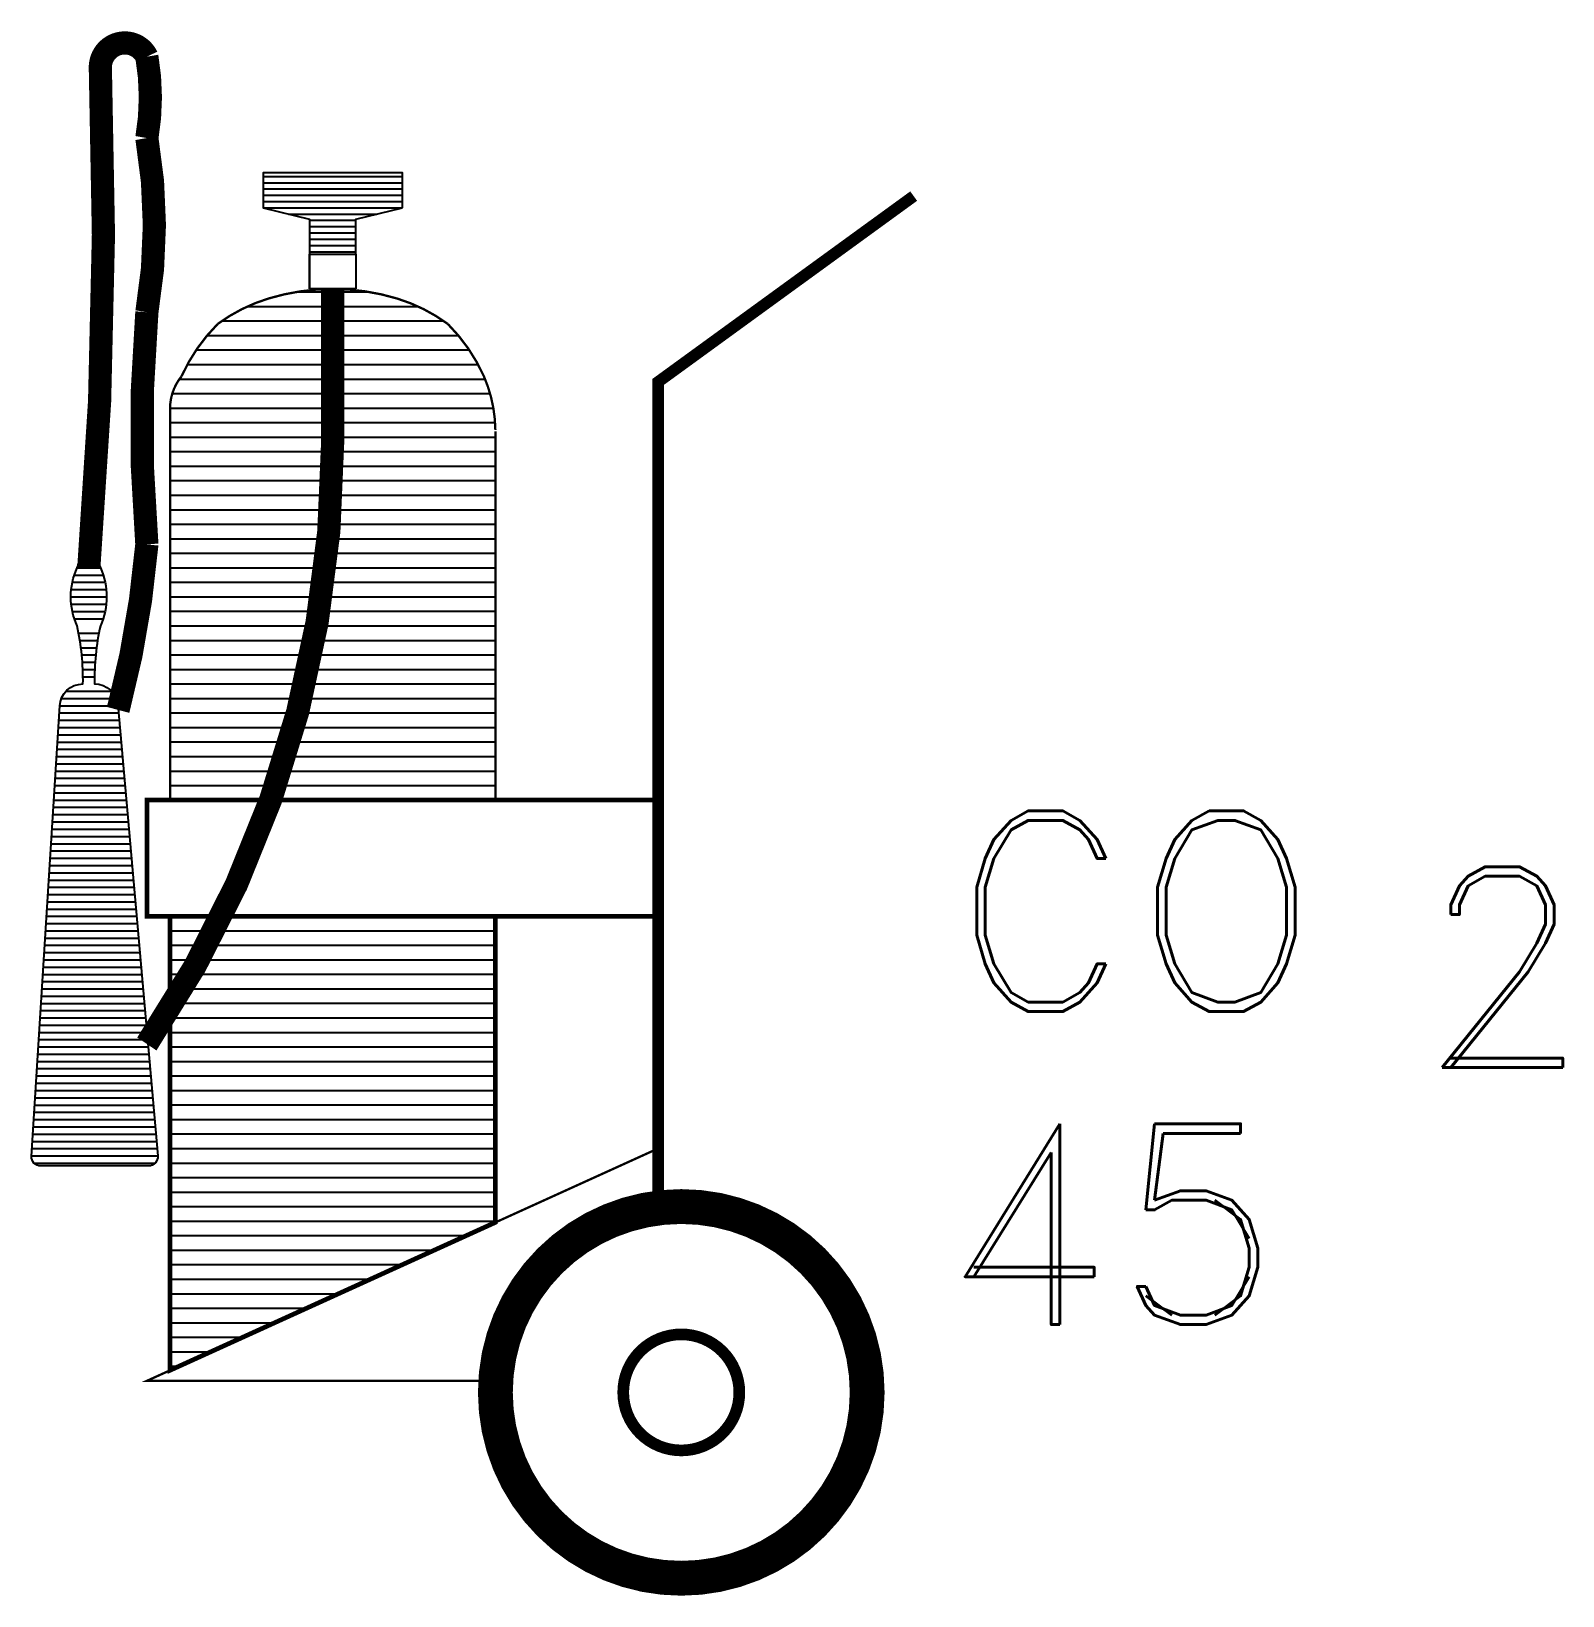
# Model space of a CAD drawing. Header units: millimetres. Extents: x -3 to 2253, y -3 to 1300.
# Drawn here: x 1900.71 to 1915.96, y -2.76 to 12.82 of the extents above; entities that cross this region are included whole.
import ezdxf

# ---------------------------------------------------------------- set-up
doc = ezdxf.new("R2010")
doc.units = ezdxf.units.MM
for name, color, linetype in [('ROOD', 1, 'Continuous'), ('TXT', 7, 'Continuous'), ('VEILIG', 7, 'Continuous')]:
    doc.layers.add(name, color=color, linetype=linetype)
doc.styles.add('ROMAND', font='romand')

# ---------------------------------------------------------------- blocks, each defined once
blk = doc.blocks.new('*X76')
at = {"color": 0}
for p, q in [((151.017, 49.375), (152.405, 49.375)), ((151.017, 49.312), (152.405, 49.312)), ((151.017, 49.25), (152.405, 49.25)), ((151.017, 49.188), (152.405, 49.188)), ((151.017, 49.125), (152.405, 49.125)), ((151.02, 49.062), (152.401, 49.062)), ((151.27, 49), (152.151, 49)), ((151.479, 48.938), (151.942, 48.938)), ((151.479, 48.875), (151.942, 48.875)), ((151.479, 48.812), (151.942, 48.812)), ((151.479, 48.75), (151.942, 48.75)), ((151.479, 48.688), (151.942, 48.688)), ((151.479, 48.625), (151.942, 48.625))]:
    blk.add_line(p, q, dxfattribs=at)
blk = doc.blocks.new('*X73')
at = {"color": 0}
for p, q in [((90.891, 43.125), (90.909, 43.125)), ((90.8, 43), (91, 43)), ((90.827, 43.062), (90.973, 43.062)), ((90.759, 42.875), (91.041, 42.875)), ((90.776, 42.938), (91.024, 42.938)), ((90.746, 42.75), (91.054, 42.75)), ((90.749, 42.812), (91.051, 42.812)), ((90.749, 42.688), (91.051, 42.688)), ((90.759, 42.625), (91.041, 42.625)), ((90.776, 42.562), (91.024, 42.562)), ((90.813, 42.438), (90.987, 42.438)), ((90.824, 42.375), (90.976, 42.375)), ((90.833, 42.312), (90.967, 42.312)), ((90.84, 42.25), (90.96, 42.25)), ((90.845, 42.188), (90.955, 42.188)), ((90.848, 42.125), (90.952, 42.125)), ((90.85, 42.062), (90.95, 42.062)), ((90.705, 41.938), (91.095, 41.938)), ((90.65, 41.812), (91.15, 41.812)), ((90.665, 41.875), (91.135, 41.875)), ((90.639, 41.625), (91.166, 41.625)), ((90.643, 41.688), (91.161, 41.688)), ((90.646, 41.75), (91.155, 41.75)), ((90.631, 41.5), (91.177, 41.5)), ((90.635, 41.562), (91.172, 41.562)), ((90.623, 41.375), (91.188, 41.375)), ((90.627, 41.438), (91.183, 41.438)), ((90.615, 41.25), (91.2, 41.25)), ((90.619, 41.312), (91.194, 41.312)), ((90.607, 41.125), (91.211, 41.125)), ((90.611, 41.188), (91.205, 41.188)), ((90.599, 41), (91.222, 41)), ((90.603, 41.062), (91.216, 41.062)), ((90.587, 40.812), (91.238, 40.812)), ((90.591, 40.875), (91.233, 40.875)), ((90.595, 40.938), (91.227, 40.938)), ((90.58, 40.688), (91.249, 40.688)), ((90.584, 40.75), (91.244, 40.75)), ((90.572, 40.562), (91.261, 40.562)), ((90.576, 40.625), (91.255, 40.625)), ((90.564, 40.438), (91.272, 40.438)), ((90.568, 40.5), (91.266, 40.5)), ((90.556, 40.312), (91.283, 40.312)), ((90.56, 40.375), (91.277, 40.375)), ((90.548, 40.188), (91.294, 40.188)), ((90.552, 40.25), (91.288, 40.25)), ((90.54, 40.062), (91.305, 40.062)), ((90.544, 40.125), (91.299, 40.125)), ((90.528, 39.875), (91.322, 39.875)), ((90.532, 39.938), (91.316, 39.938)), ((90.536, 40), (91.31, 40)), ((90.521, 39.75), (91.333, 39.75)), ((90.525, 39.812), (91.327, 39.812)), ((90.513, 39.625), (91.344, 39.625)), ((90.517, 39.688), (91.338, 39.688)), ((90.505, 39.5), (91.355, 39.5)), ((90.509, 39.562), (91.349, 39.562)), ((90.497, 39.375), (91.366, 39.375)), ((90.501, 39.438), (91.36, 39.438)), ((90.489, 39.25), (91.377, 39.25)), ((90.493, 39.312), (91.371, 39.312)), ((90.477, 39.062), (91.394, 39.062)), ((90.481, 39.125), (91.388, 39.125)), ((90.485, 39.188), (91.383, 39.188)), ((90.469, 38.938), (91.405, 38.938)), ((90.473, 39), (91.399, 39)), ((90.462, 38.812), (91.416, 38.812)), ((90.466, 38.875), (91.41, 38.875)), ((90.454, 38.688), (91.427, 38.688)), ((90.458, 38.75), (91.421, 38.75)), ((90.446, 38.562), (91.438, 38.562)), ((90.45, 38.625), (91.432, 38.625)), ((90.438, 38.438), (91.449, 38.438)), ((90.442, 38.5), (91.443, 38.5)), ((90.43, 38.312), (91.46, 38.312)), ((90.434, 38.375), (91.455, 38.375)), ((90.418, 38.125), (91.477, 38.125)), ((90.422, 38.188), (91.471, 38.188)), ((90.426, 38.25), (91.466, 38.25)), ((90.411, 38), (91.488, 38)), ((90.414, 38.062), (91.482, 38.062)), ((90.407, 37.938), (91.493, 37.938)), ((90.428, 37.875), (91.472, 37.875))]:
    blk.add_line(p, q, dxfattribs=at)
blk = doc.blocks.new('*X74')
at = {"color": 0}
for p, q in [((90.35, 41.875), (93.15, 41.875)), ((90.35, 41.75), (93.15, 41.75)), ((90.35, 41.625), (93.15, 41.625)), ((90.35, 41.5), (93.15, 41.5)), ((90.35, 41.375), (93.15, 41.375)), ((90.35, 41.25), (93.15, 41.25)), ((90.35, 41.125), (93.15, 41.125)), ((90.35, 41), (93.15, 41)), ((90.35, 40.875), (93.15, 40.875)), ((90.35, 40.75), (93.15, 40.75)), ((90.35, 40.625), (93.15, 40.625)), ((90.35, 40.5), (93.15, 40.5)), ((90.35, 40.375), (93.15, 40.375)), ((90.35, 40.25), (93.15, 40.25)), ((90.35, 40.125), (93.15, 40.125)), ((90.35, 40), (93.15, 40)), ((90.35, 39.875), (93.15, 39.875)), ((90.35, 39.75), (93.15, 39.75)), ((90.35, 39.625), (93.15, 39.625)), ((90.35, 39.5), (93.15, 39.5)), ((90.35, 39.375), (93.15, 39.375)), ((90.35, 39.25), (92.9, 39.25)), ((90.35, 39.125), (92.625, 39.125)), ((90.35, 39), (92.35, 39)), ((90.35, 38.875), (92.075, 38.875)), ((90.35, 38.75), (91.8, 38.75)), ((90.35, 38.625), (91.525, 38.625)), ((90.35, 38.5), (91.25, 38.5)), ((90.35, 38.375), (90.975, 38.375)), ((90.35, 38.25), (90.7, 38.25)), ((90.35, 38.125), (90.425, 38.125))]:
    blk.add_line(p, q, dxfattribs=at)
blk = doc.blocks.new('*X75')
at = {"color": 0}
for p, q in [((91.443, 47.375), (92.057, 47.375)), ((91.017, 47.25), (92.483, 47.25)), ((90.796, 47.125), (92.704, 47.125)), ((90.575, 46.875), (92.925, 46.875)), ((90.669, 47), (92.831, 47)), ((90.499, 46.75), (93.001, 46.75)), ((90.431, 46.625), (93.061, 46.625)), ((90.369, 46.5), (93.104, 46.5)), ((90.35, 46.375), (93.133, 46.375)), ((90.35, 46.25), (93.147, 46.25)), ((90.35, 46.125), (93.15, 46.125)), ((90.35, 46), (93.15, 46)), ((90.35, 45.875), (93.15, 45.875)), ((90.35, 45.75), (93.15, 45.75)), ((90.35, 45.625), (93.15, 45.625)), ((90.35, 45.5), (93.15, 45.5)), ((90.35, 45.375), (93.15, 45.375)), ((90.35, 45.25), (93.15, 45.25)), ((90.35, 45.125), (93.15, 45.125)), ((90.35, 45), (93.15, 45)), ((90.35, 44.875), (93.15, 44.875)), ((90.35, 44.75), (93.15, 44.75)), ((90.35, 44.625), (93.15, 44.625)), ((90.35, 44.5), (93.15, 44.5)), ((90.35, 44.375), (93.15, 44.375)), ((90.35, 44.25), (93.15, 44.25)), ((90.35, 44.125), (93.15, 44.125)), ((90.35, 44), (93.15, 44)), ((90.35, 43.875), (93.15, 43.875)), ((90.35, 43.75), (93.15, 43.75)), ((90.35, 43.625), (93.15, 43.625)), ((90.35, 43.5), (93.15, 43.5)), ((90.35, 43.375), (93.15, 43.375)), ((90.35, 43.25), (93.15, 43.25)), ((90.35, 43.125), (93.15, 43.125)), ((90.35, 43), (93.15, 43))]:
    blk.add_line(p, q, dxfattribs=at)
blk = doc.blocks.new('0207')
at = {"layer": 'VEILIG'}
for p, q in [((-1.058, 5.601), (-1.058, 5.254)), ((-1.058, 5.254), (-1.521, 5.254))]:
    blk.add_line(p, q, dxfattribs=at)
for points, const_width in [([(-3.718, 2.477, 0.03122), (-3.603, 7.451, -0.812792), (-3.14, 7.567, -0.08646), (-3.14, 6.757, -0.086403), (-3.14, 5.022, 0.043175), (-3.14, 2.709, -0.043714), (-3.426, 1.062, 0.215027)], 0.231), ([(-1.289, 5.254), (-1.289, 3.75, -0.150136), (-3.14, -2.265, 0.232394)], 0.231), ([(0.33, 3.851, 0.098815), (0.216, 4.384, 0.091066), (-0.144, 4.906, 0.084661), (-0.649, 5.159, 0.073854), (-1.289, 5.254, 0.073854), (-1.929, 5.159, 0.084661), (-2.434, 4.906, 0.091066), (-2.795, 4.384, 0.171526), (-2.909, 4.066), (-2.909, 0.164)], 0.0231), ([(1.603, -5.735, 1), (2.759, -5.735, 1), (1.603, -5.735, 1)], 0.116)]:
    blk.add_lwpolyline(points, format="xyb", dxfattribs=dict(at, const_width=const_width))
blk.add_lwpolyline([(-0.595, 6.063), (-0.595, 6.41), (-1.983, 6.41), (-1.983, 6.063), (-1.521, 5.948), (-1.521, 5.601), (-1.058, 5.601), (-1.058, 5.948)], close=True, dxfattribs=at)
for points, const_width in [([(1.95, -3.885), (1.95, 4.328), (4.495, 6.179)], 0.116), ([(-1.521, 5.601), (-1.521, 5.254)], 0.0231), ([(0.33, 0.164), (0.33, 3.835)], 0.0231), ([(1.95, -0.993), (-3.14, -0.993), (-3.14, 0.164), (1.95, 0.164)], 0.0463), ([(0.33, -0.993), (0.33, -4.042), (-2.909, -5.515), (-2.909, -0.993)], 0.0463), ([(1.95, -3.899), (1.95, -3.306), (-3.14, -5.62), (0.334, -5.62)], 0.0231)]:
    blk.add_lwpolyline(points, dxfattribs=dict(at, const_width=const_width))
blk.add_lwpolyline([(-3.661, 2.593, -0.078461), (-3.603, 2.477, -0.216637), (-3.603, 1.899, 0.058232), (-3.661, 1.321, -0.385314), (-3.43, 1.112), (-3.032, -3.378, -0.443716), (-3.124, -3.48), (-4.197, -3.48, -0.428923), (-4.289, -3.383), (-4.007, 1.101, -0.399656), (-3.776, 1.321, 0.058232), (-3.834, 1.899, -0.216637), (-3.834, 2.477, -0.078461), (-3.776, 2.593, -0.514618)], format="xyb", close=True, dxfattribs=at)
at = {"layer": 'VEILIG', "const_width": 0.347}
blk.add_lwpolyline([(0.33, -5.735, 1), (4.032, -5.735, 1)], format="xyb", close=True, dxfattribs=at)
at = {"layer": 'ROOD', "xscale": 1.156746031746025, "yscale": 1.156746031746032, "zscale": 1.156746031746032}
for name in ['*X75', '*X74']:
    blk.add_blockref(name, (-107.421, -49.576), dxfattribs=at)
at = {"layer": 'VEILIG'}
blk.add_blockref('*X76', (-153, -43), dxfattribs=at)
at = {"layer": 'VEILIG', "xscale": 1.156746031746025, "yscale": 1.156746031746032, "zscale": 1.156746031746032}
blk.add_blockref('*X73', (-108.867, -47.263), dxfattribs=at)
at = {"layer": 'TXT', "style": 'ROMAND'}
for s, p in [('CO', (4.865, -1.943)), ('2', (9.5, -2.5)), ('45', (4.75, -5.06))]:
    blk.add_text(s, height=2, dxfattribs=at).set_placement(p)

msp = doc.modelspace()

# ---------------------------------------------------------------- block references
msp.add_blockref('0207', (1905, 5))

doc.saveas('drawing.dxf')
